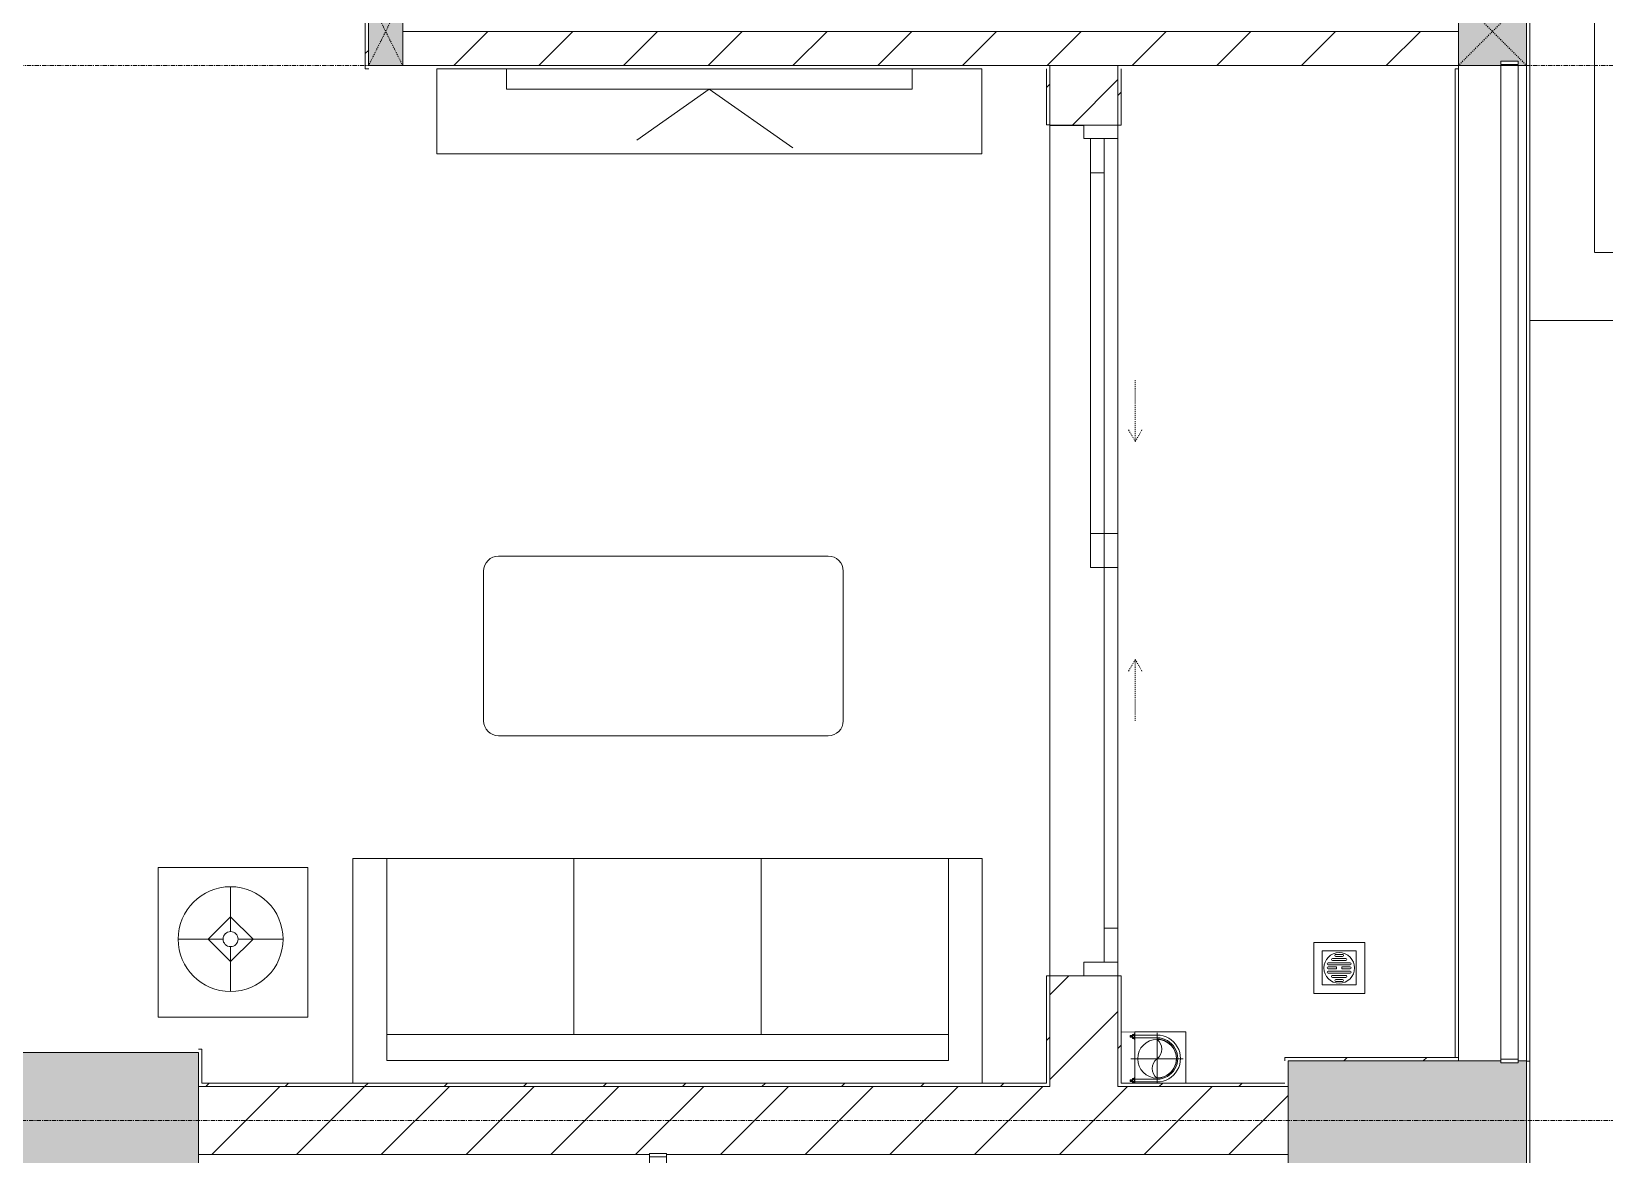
# Model space of a CAD drawing. Header units: millimetres. Extents: x 5356 to 209803, y -16346 to 109894.
# Drawn here: x 122863 to 127482, y 45237 to 48537 of the extents above; entities that cross this region are included whole.
import ezdxf

# ---------------------------------------------------------------- set-up
doc = ezdxf.new("R2010")
doc.units = ezdxf.units.MM
for name, pattern in [('Dash', [6, 3, -3]), ('Grid Line', [22.225, 12.7, -3.175, 3.175, -3.175]), ('IMPORT-CENTER _3_', [10.16, 6.35, -1.27, 1.27, -1.27]), ('IMPORT-NCV_MAT BANG DAM SAN TANG 1$0$BEAM HIDEN_DBIM', [1.5875, 1.058333, -0.529167])]:
    doc.linetypes.add(name, pattern=pattern)
for name, color, linetype, lineweight in [('0-1', 7, 'Continuous', 5), ('A-DOOR', 31, 'Continuous', 9), ('A-DOOR-FRAM', 31, 'Continuous', 9), ('A-DOOR-HDLN', 31, 'Dash', 9), ('A-FLOR-1', 9, 'Continuous', 9), ('A-FLOR-HRAL', 11, 'Continuous', 9), ('A-FLOR-HRAL-1', 9, 'Continuous', 9), ('A-WALL', 113, 'Continuous', 9), ('A-WALL-1', 253, 'Continuous', 18), ('A-WALL-3', 113, 'Continuous', 18), ('A-WALL-PATT-1', 10, 'Continuous', 9), ('A-WALL-PATT-2', 9, 'Continuous', 9), ('A-WALL-PATT-3', 111, 'Continuous', 9), ('G-IMPT', 8, 'Continuous', 9), ('G-IMPT-2', 8, 'IMPORT-CENTER _3_', 9), ('G-IMPT-3', 8, 'IMPORT-NCV_MAT BANG DAM SAN TANG 1$0$BEAM HIDEN_DBIM', 9), ('I-FURN', 30, 'Continuous', 9), ('I-FURN-1', 9, 'Continuous', 9), ('I-WALL-1', 253, 'Continuous', 18), ('I-WALL-2', 9, 'Continuous', 9), ('M-EQPM', 50, 'Continuous', 9), ('S-COLS-1', 254, 'Continuous', 5), ('S-COLS-2', 253, 'Continuous', 18), ('S-COLS-3', 9, 'Continuous', 9), ('S-COLS-4', 52, 'Continuous', 18), ('S-COLS-5', 52, 'Dash', 9), ('S-COLS-HDLN', 52, 'Dash', 9), ('S-COLS-HDLN-1', 9, 'Dash', 9), ('S-GRID-1', 1, 'Grid Line', 9)]:
    doc.layers.add(name, color=color, linetype=linetype, lineweight=lineweight)
pattern_1 = [(45, (0, 0), (-124.4508, 124.4508), [])]
pattern_2 = [(45, (0, 0), (-116.67262, 116.67262), [])]

# ---------------------------------------------------------------- blocks, each defined once
blk = doc.blocks.new('M_Concrete-Rectangular-Column2 - 400x1300-812637-TKCS_MB ĐỊNH VỊ MỐC TỌA ĐỘ CÔNG TRÌNH')
at = {"layer": 'S-COLS-3'}
blk.add_hatch(color=256, dxfattribs=at).paths.add_polyline_path([(-650, 200), (-650, -200), (650, -200), (650, 200), (164.4, 200)])
at = {"layer": 'S-COLS-2'}
for p, q in [((-650, 200), (650, 200)), ((-650, -200), (-650, 200)), ((650, 200), (650, -200)), ((650, -200), (-650, -200))]:
    blk.add_line(p, q, dxfattribs=at)
blk = doc.blocks.new('NCV_TKTC_KET CAU_rvt-1-TKCS_MB ĐỊNH VỊ MỐC TỌA ĐỘ CÔNG TRÌNH')
at = {"layer": 'S-COLS-1'}
blk.add_hatch(color=256, dxfattribs=at).paths.add_polyline_path([(127227.6, 45161.9), (127252.6, 45161.9), (127252.6, 45511.9), (127227.6, 45511.9), (127227.6, 45506.9), (127177.6, 45506.9), (127177.6, 45511.9), (126552.6, 45511.9), (126552.6, 45161.9), (127177.6, 45161.9)])
at = {"layer": 'S-COLS-2'}
for p, q in [((127177.6, 45511.9), (126552.6, 45511.9)), ((126552.6, 45511.9), (126552.6, 45161.9)), ((127252.6, 45511.9), (127227.6, 45511.9)), ((127252.6, 45161.9), (127252.6, 45511.9))]:
    blk.add_line(p, q, dxfattribs=at)
at = {"layer": 'S-COLS-3'}
blk.add_blockref('M_Concrete-Rectangular-Column2 - 400x1300-812637-TKCS_MB ĐỊNH VỊ MỐC TỌA ĐỘ CÔNG TRÌNH', (122702.6, 45336.9), dxfattribs=at)
blk = doc.blocks.new('G1_SOF - BO TRU - 100x200-V64-TKCS_MB ĐỊNH VỊ MỐC TỌA ĐỘ CÔNG TRÌNH')
at = {"layer": 'S-COLS-3'}
blk.add_hatch(color=256, dxfattribs=at).paths.add_polyline_path([(-50, -100), (50, -100), (50, 100), (-50, 100)])
at = {"layer": 'S-COLS-2'}
for p, q in [((-50, 100), (50, 100)), ((-50, -100), (-50, 100)), ((50, 100), (50, -100)), ((50, -100), (-50, -100))]:
    blk.add_line(p, q, dxfattribs=at)
at = {"layer": 'S-COLS-HDLN-1'}
for p, q in [((50, -100), (-50, 100)), ((-50, -100), (50, 100))]:
    blk.add_line(p, q, dxfattribs=at)
blk = doc.blocks.new('LOBBY_SOFA_1 - LOBBY_SOFA_1-851489-TKCS_MB ĐỊNH VỊ MỐC TỌA ĐỘ CÔNG TRÌNH')
at = {"layer": 'I-FURN'}
for p, q in [((-2128.3, 1548.5), (-1160.3, 1548.5)), ((-2172.3, 1064.5), (-2172.3, 1504.5)), ((-1116.3, 1504.5), (-1116.3, 1064.5)), ((-1160.3, 1020.5), (-2128.3, 1020.5)), ((-2556, 660), (-708, 660)), ((-2556, 0), (-2556, 660)), ((-2457, 66), (-2457, 660)), ((-1907, 143), (-1907, 660)), ((-1357, 143), (-1357, 660)), ((-807, 660), (-807, 66)), ((-708, 660), (-708, 0)), ((-2688.2, 633.5), (-3128.2, 633.5)), ((-3128.2, 633.5), (-3128.2, 193.5)), ((-2688.2, 193.5), (-2688.2, 633.5)), ((-2915.4, 445), (-2915.4, 577)), ((-2981.4, 423), (-2915.4, 489)), ((-2915.4, 489), (-2849.4, 423)), ((-2937.4, 423), (-3069.4, 423)), ((-2915.4, 357), (-2981.4, 423)), ((-2849.4, 423), (-2915.4, 357)), ((-2893.4, 423), (-2761.4, 423)), ((-2915.4, 269), (-2915.4, 401)), ((-3128.2, 193.5), (-2688.2, 193.5)), ((-807, 143), (-2457, 143)), ((-807, 66), (-2457, 66))]:
    blk.add_line(p, q, dxfattribs=at)
for radius in [154, 22]:
    blk.add_circle((-2915.4, 423), radius, dxfattribs=at)
for centre, start, end in [((-2128.3, 1504.5), 90, 180), ((-1160.3, 1504.5), 0, 90), ((-2128.3, 1064.5), 180, 270), ((-1160.3, 1064.5), 270, 0)]:
    blk.add_arc(centre, 44, start, end, dxfattribs=at)
at = {"layer": 'I-FURN-1'}
for p, q in [((-2128.3, 1548.5), (-1160.3, 1548.5)), ((-2172.3, 1064.5), (-2172.3, 1504.5)), ((-1116.3, 1504.5), (-1116.3, 1064.5)), ((-1160.3, 1020.5), (-2128.3, 1020.5)), ((-2556, 660), (-708, 660)), ((-2556, 0), (-2556, 660)), ((-708, 660), (-708, 0)), ((-3128.2, 633.5), (-2688.2, 633.5)), ((-3128.2, 193.5), (-3128.2, 633.5)), ((-2688.2, 633.5), (-2688.2, 193.5)), ((-2688.2, 193.5), (-3128.2, 193.5))]:
    blk.add_line(p, q, dxfattribs=at)
for centre, start, end in [((-2128.3, 1504.5), 90, 180), ((-1160.3, 1504.5), 0, 90), ((-2128.3, 1064.5), 180, 270), ((-1160.3, 1064.5), 270, 0)]:
    blk.add_arc(centre, 44, start, end, dxfattribs=at)
blk = doc.blocks.new('RES_BAN AN - RES_BAN AN-V99-TKCS_MB ĐỊNH VỊ MỐC TỌA ĐỘ CÔNG TRÌNH')
at = {"layer": 'I-FURN-1'}
for p, q in [((0, 250), (1600, 250)), ((0, 0), (0, 250)), ((1600, 250), (1600, 0)), ((1600, 0), (0, 0))]:
    blk.add_line(p, q, dxfattribs=at)
blk = doc.blocks.new('KE TIVI-2 - KE TIVI-2-V100-TKCS_MB ĐỊNH VỊ MỐC TỌA ĐỘ CÔNG TRÌNH')
at = {"layer": 'I-FURN-1'}
for p, q in [((0, 60), (-245.7, 232.1)), ((213, 209.1), (0, 60)), ((-595.6, 60), (595.6, 60)), ((-595.6, 0), (-595.6, 60)), ((595.6, 60), (595.6, 0)), ((595.6, 0), (-595.6, 0))]:
    blk.add_line(p, q, dxfattribs=at)
blk = doc.blocks.new('Railing - 50 x 10mm-457210-TKCS_MB ĐỊNH VỊ MỐC TỌA ĐỘ CÔNG TRÌNH')
at = {"layer": 'A-FLOR-HRAL-1'}
for p, q in [((25, 5), (-25, 5)), ((-25, 5), (-25, -5)), ((25, -5), (25, 5)), ((-25, -5), (25, -5))]:
    blk.add_line(p, q, dxfattribs=at)
blk = doc.blocks.new('Railing - Railing-852084-TKCS_MB ĐỊNH VỊ MỐC TỌA ĐỘ CÔNG TRÌNH')
at = {"layer": 'A-FLOR-HRAL-1'}
for p, q in [((101769.1, 35969.6), (101769.1, 34280.8)), ((101819.1, 34280.8), (101819.1, 35969.6))]:
    blk.add_line(p, q, dxfattribs=at)
at = {"extrusion": (0, 0, -1), "zscale": -1}
for p in [(-101794.1, 35974.6), (-101794.1, 34275.8)]:
    blk.add_blockref('Railing - 50 x 10mm-457210-TKCS_MB ĐỊNH VỊ MỐC TỌA ĐỘ CÔNG TRÌNH', p, dxfattribs=at)
blk = doc.blocks.new('NCV_TKTC_TANG 1_rvt-1-TKCS_MB ĐỊNH VỊ MỐC TỌA ĐỘ CÔNG TRÌNH')
at = {"layer": 'A-WALL-PATT-1'}
h = blk.add_hatch(dxfattribs=at)
h.set_pattern_fill('FP_2', color=256, style=0, pattern_type=2)
h.set_pattern_definition(pattern_1)
h.paths.add_polyline_path([(123952.6, 48436.9), (127052.6, 48436.9), (127052.6, 48536.9), (123952.6, 48536.9)])
at = {"layer": 'A-WALL-PATT-2'}
h = blk.add_hatch(dxfattribs=at)
h.set_pattern_fill('FP_3', color=256, style=0, pattern_type=2)
h.set_pattern_definition(pattern_2)
h.paths.add_polyline_path([(123852.9, 48426.9), (123852.6, 48637.3), (123842.9, 48636.9), (123842.9, 48426.9), (123852.6, 48426.9)])
h.paths.add_polyline_path([(123842.9, 49537.3), (123852.6, 49537.3), (123852.6, 51636.9), (123842.9, 51636.9), (123842.9, 50719.4)])
h = blk.add_hatch(dxfattribs=at)
h.set_pattern_fill('FP_3', color=256, style=0, pattern_type=2)
h.set_pattern_definition(pattern_2)
h.paths.add_polyline_path([(125842.6, 45446.9), (125852.6, 45446.9), (125852.6, 45762.4), (125842.6, 45762.4)])
h.paths.add_polyline_path([(125852.6, 48262.4), (125852.6, 48426.9), (125842.6, 48426.9), (125842.6, 48262.4)])
h = blk.add_hatch(dxfattribs=at)
h.set_pattern_fill('FP_3', color=256, style=0, pattern_type=2)
h.set_pattern_definition(pattern_2)
h.paths.add_polyline_path([(126062.6, 45436.9), (126062.6, 45761.9), (126052.6, 45761.9), (126052.6, 45436.9)])
h.paths.add_polyline_path([(126062.6, 48261.9), (126062.6, 48426.9), (126052.6, 48426.9), (126052.6, 48261.9)])
h = blk.add_hatch(dxfattribs=at)
h.set_pattern_fill('FP_3', color=256, style=0, pattern_type=2)
h.set_pattern_definition(pattern_2)
h.paths.add_polyline_path([(126552.6, 45511.9), (127052.6, 45511.9), (127052.6, 45521.9), (126542.6, 45521.9), (126542.6, 45511.9)])
h = blk.add_hatch(dxfattribs=at)
h.set_pattern_fill('FP_3', color=256, style=0, pattern_type=2)
h.set_pattern_definition(pattern_2)
h.paths.add_polyline_path([(123352.6, 45436.9), (125852.6, 45436.9), (125852.6, 45446.9), (123352.6, 45446.9)])
h = blk.add_hatch(dxfattribs=at)
h.set_pattern_fill('FP_3', color=256, style=0, pattern_type=2)
h.set_pattern_definition(pattern_2)
h.paths.add_polyline_path([(126552.6, 45436.9), (126552.6, 45446.9), (126062.6, 45446.9), (126062.6, 45436.9), (126399.8, 45436.9)])
at = {"layer": 'A-FLOR-1'}
for p, q in [((125852.6, 45762.4), (125852.6, 48261.9)), ((125952.6, 48260.3), (125852.6, 48260.3)), ((125852.6, 48260.3), (125852.6, 45762.4)), ((126052.6, 47061.9), (126052.6, 48221.9))]:
    blk.add_line(p, q, dxfattribs=at)
at = {"layer": 'A-WALL-1'}
for p, q in [((127052.6, 48536.9), (123952.6, 48536.9)), ((127052.6, 48436.9), (127052.6, 48536.9)), ((123952.6, 48436.9), (127052.6, 48436.9))]:
    blk.add_line(p, q, dxfattribs=at)
at = {"layer": 'I-WALL-1'}
for p, q in [((123842.9, 48637.3), (123842.9, 48426.9)), ((123842.9, 48426.9), (123852.9, 48426.9)), ((125842.6, 48426.9), (125842.6, 48262.4)), ((125852.6, 48262.4), (125852.6, 48426.9)), ((126052.6, 48426.9), (126052.6, 48261.9)), ((126062.6, 48261.9), (126062.6, 48426.9)), ((125842.6, 48262.4), (125852.6, 48262.4)), ((126052.6, 48261.9), (126062.6, 48261.9)), ((125842.6, 45762.4), (125842.6, 45446.9)), ((125852.6, 45762.4), (125842.6, 45762.4)), ((125852.6, 45446.9), (125852.6, 45762.4)), ((126052.6, 45761.9), (126052.6, 45436.9)), ((126062.6, 45761.9), (126052.6, 45761.9)), ((126062.6, 45446.9), (126062.6, 45761.9)), ((123362.6, 45546.9), (123352.6, 45546.9)), ((123362.6, 45446.9), (123362.6, 45546.9)), ((127052.6, 45521.9), (126542.6, 45521.9)), ((126542.6, 45521.9), (126542.6, 45511.9)), ((126552.6, 45511.9), (127052.6, 45511.9)), ((127052.6, 45511.9), (127052.6, 45521.9)), ((123352.6, 45436.9), (125852.6, 45436.9)), ((125842.6, 45446.9), (123362.6, 45446.9)), ((125852.6, 45436.9), (125852.6, 45446.9)), ((126052.6, 45436.9), (126062.6, 45436.9)), ((126542.6, 45446.9), (126062.6, 45446.9)), ((126062.6, 45436.9), (126552.6, 45436.9)), ((126552.6, 45436.9), (126552.6, 45446.9))]:
    blk.add_line(p, q, dxfattribs=at)
at = {"layer": 'I-WALL-2'}
for p in [(127042.6, 45521.9), (127052.6, 48426.9)]:
    blk.add_line(p, (127042.6, 48426.9), dxfattribs=at)
at = {"layer": 'A-FLOR-HRAL-1'}
blk.add_blockref('Railing - Railing-852084-TKCS_MB ĐỊNH VỊ MỐC TỌA ĐỘ CÔNG TRÌNH', (22908.5, 9260.7), dxfattribs=at)
at = {"layer": 'I-FURN-1', "rotation": 180}
for name, p in [('RES_BAN AN - RES_BAN AN-V99-TKCS_MB ĐỊNH VỊ MỐC TỌA ĐỘ CÔNG TRÌNH', (125652.9, 48426.9)), ('KE TIVI-2 - KE TIVI-2-V100-TKCS_MB ĐỊNH VỊ MỐC TỌA ĐỘ CÔNG TRÌNH', (124852.9, 48426.9))]:
    blk.add_blockref(name, p, dxfattribs=at)
at = {"layer": 'I-FURN-1'}
blk.add_blockref('LOBBY_SOFA_1 - LOBBY_SOFA_1-851489-TKCS_MB ĐỊNH VỊ MỐC TỌA ĐỘ CÔNG TRÌNH', (126362.6, 45446.9), dxfattribs=at)
at = {"layer": 'S-COLS-3', "rotation": 180}
blk.add_blockref('G1_SOF - BO TRU - 100x200-V64-TKCS_MB ĐỊNH VỊ MỐC TỌA ĐỘ CÔNG TRÌNH', (123902.6, 48536.9), dxfattribs=at)
blk = doc.blocks.new('TKTC_XREF_251221_MB TANG 1 - TKTC_XREF_260130_MB TANG 1_dwg_THU NUOC - THU NUOC-444531-TKCS_MB TẦNG 1-4202124-TKCS_MB ĐỊNH VỊ MỐC TỌA ĐỘ CÔNG TRÌNH')
at = {"layer": 'M-EQPM'}
for p, q in [((-23.3, 10.8), (40.9, 10.8)), ((40.9, 4.8), (-23.3, 4.8)), ((-11, 23.3), (28.5, 23.3)), ((28.5, 17.3), (-11, 17.3)), ((-1.1, 35.6), (18.5, 35.6)), ((18.5, 29.6), (-1.1, 29.6)), ((-23.3, -13.6), (40.9, -13.6)), ((40.9, -19.6), (-23.3, -19.6)), ((-11, -26.1), (28.5, -26.1)), ((28.5, -32.1), (-11, -32.1)), ((-1.1, -38.5), (18.5, -38.5)), ((18.5, -44.5), (-1.1, -44.5))]:
    blk.add_line(p, q, dxfattribs=at)
at = {"layer": 'M-EQPM', "flags": 128}
for points in [[(83.7, -79.4), (83.7, 70.6), (-66.3, 70.6), (-66.3, -79.4)], [(58.7, -54.4), (58.7, 45.6), (-41.3, 45.6), (-41.3, -54.4)]]:
    blk.add_lwpolyline(points, close=True, dxfattribs=at)
for points in [[(-23.3, -1.2), (0.7, -1.2), (0.7, -7.2), (-23.3, -7.2)], [(40.9, -7.2), (16.7, -7.2), (16.7, -1.2), (40.9, -1.2)]]:
    blk.add_lwpolyline(points, dxfattribs=at)
at = {"layer": 'M-EQPM'}
for centre, radius, start, end in [((8.7, -4.4), 45, 360, 180), ((8.7, -4.4), 45, 360, 180), ((-23.3, 7.8), 3, 90, 270), ((-11, 20.3), 3, 90, 270), ((-1.1, 32.6), 3, 90, 270), ((18.5, 32.6), 3, 270, 90), ((28.5, 20.3), 3, 270, 90), ((40.9, 7.8), 3, 270, 90), ((8.7, -4.4), 45, 180, 360), ((8.7, -4.4), 45, 180, 360), ((-23.3, -4.2), 3, 90, 270), ((-23.3, -16.6), 3, 90, 270), ((-11, -29.1), 3, 90, 270), ((-1.1, -41.5), 3, 90, 270), ((18.5, -41.5), 3, 270, 90), ((28.5, -29.1), 3, 270, 90), ((40.9, -4.2), 3, 270, 90), ((40.9, -16.6), 3, 270, 90)]:
    blk.add_arc(centre, radius, start, end, dxfattribs=at)
blk = doc.blocks.new('TKTC_XREF_251221_MB TANG 1 - TKTC_XREF_260130_MB TANG 1_dwg_CUM U_DN100-V226-TKCS_MB ĐỊNH VỊ MỐC TỌA ĐỘ CÔNG TRÌNH')
at = {"layer": 'G-IMPT'}
blk.add_hatch(color=256, dxfattribs=at).paths.add_polyline_path([(0, 61), (15.8, 58.9), (30.5, 52.8), (43.1, 43.1), (52.8, 30.5), (58.9, 15.8), (61, 0), (58.9, -15.8), (52.8, -30.5), (43.1, -43.1), (30.5, -52.8), (15.8, -58.9), (0, -61), (0, -57), (14.8, -55.1), (28.5, -49.4), (40.3, -40.3), (49.4, -28.5), (55.1, -14.8), (57, 0), (55.1, 14.8), (49.4, 28.5), (40.3, 40.3), (28.5, 49.4), (14.8, 55.1), (0, 57)])
for p, q in [((-79.1, 66.6), (-79.1, 63.4)), ((-76.6, 66.6), (-76.6, 63.4)), ((-74.6, 66.6), (-74.6, 63.4)), ((-72.7, 69.3), (-72.7, 60.7)), ((-66.9, 67.9), (-71.7, 67.9)), ((-66.9, 62.1), (-71.7, 62.1)), ((-66.9, 70.8), (-66.9, 72.7)), ((-65, 69), (0, 69)), ((-79.1, -63.4), (-79.1, -66.6)), ((-76.6, -63.4), (-76.6, -66.6)), ((-74.6, -63.4), (-74.6, -66.6)), ((-72.7, -60.7), (-72.7, -69.3)), ((-66.9, -62.1), (-71.7, -62.1)), ((-66.9, -67.9), (-71.7, -67.9)), ((-65, -69), (0, -69))]:
    blk.add_line(p, q, dxfattribs=at)
at = {"layer": 'G-IMPT', "flags": 128}
for points in [[(-72.7, 67.6), (-78.1, 67.6), (-78.1, 62.4), (-72.7, 62.4)], [(-71.7, 59.2), (-66.9, 59.2), (-66.9, 70.8), (-71.7, 70.8)], [(-65, 72.5), (-65, 57.3), (-66.9, 57.3), (-66.9, 59.2)], [(-65, 61), (0, 61), (0, 57)], [(-72.7, -62.4), (-78.1, -62.4), (-78.1, -67.6), (-72.7, -67.6)], [(-71.7, -70.8), (-66.9, -70.8), (-66.9, -59.2), (-71.7, -59.2)], [(-66.9, -59.2), (-66.9, -57.3), (-65, -57.3), (-65, -72.7), (-66.9, -72.7), (-66.9, -70.8)], [(-65, -61), (0, -61), (0, -57)]]:
    blk.add_lwpolyline(points, dxfattribs=at)
at = {"layer": 'G-IMPT'}
for centre, radius, start, end in [((-78.1, 66.6), 0.96, 90, 180), ((-78.1, 63.4), 0.96, 180, 270), ((-71.1, 69.3), 1.56, 112.6199, 247.3801), ((-67.9, 65), 4.8, 143.1301, 216.8699), ((-71.1, 60.7), 1.56, 112.6199, 247.3801), ((0, 0), 69, 270, 90), ((0, 0), 61, 270, 90), ((0, 0), 57, 270, 90), ((-78.1, -63.4), 0.96, 90, 180), ((-78.1, -66.6), 0.96, 180, 270), ((-71.1, -60.7), 1.56, 112.6199, 247.3801), ((-67.9, -65), 4.8, 143.1301, 216.8699), ((-71.1, -69.3), 1.56, 112.6199, 247.3801)]:
    blk.add_arc(centre, radius, start, end, dxfattribs=at)
blk = doc.blocks.new('TKTC_XREF_251221_MB TANG 1 - TKTC_XREF_260130_MB TANG 1_dwg_$cc-V227-TKCS_MB ĐỊNH VỊ MỐC TỌA ĐỘ CÔNG TRÌNH')
at = {"layer": 'G-IMPT'}
blk.add_circle((0, 0), 0.5, dxfattribs=at)
for centre, radius, start, end in [((0, 0), 0.5, 90, 270), ((0.188, 0.25), 0.313, 126.8699, 233.1301), ((-0.188, -0.25), 0.313, 306.8699, 53.1301)]:
    blk.add_arc(centre, radius, start, end, dxfattribs=at)
at = {"layer": 'G-IMPT-2'}
for p, q in [((0, -0.628), (0, 0.673)), ((-0.673, 0), (0.673, 0))]:
    blk.add_line(p, q, dxfattribs=at)
blk = doc.blocks.new('TKTC_XREF_251221_MB TANG 1 - TKTC_XREF_260130_MB TANG 1_dwg-4202109-TKCS_MB ĐỊNH VỊ MỐC TỌA ĐỘ CÔNG TRÌNH')
at = {"layer": 'G-IMPT', "flags": 128}
for points in [[(-77089.1, -355749.4), (-77049.2, -355749.7), (-77049.2, -355899.7)], [(-76899.4, -355899.7), (-76899.4, -355749.5), (-77049.1, -355749.5), (-77049.1, -355899.7)]]:
    blk.add_lwpolyline(points, dxfattribs=at)
at = {"extrusion": (0, 0, -1), "zscale": -1}
blk.add_blockref('TKTC_XREF_251221_MB TANG 1 - TKTC_XREF_260130_MB TANG 1_dwg_THU NUOC - THU NUOC-444531-TKCS_MB TẦNG 1-4202124-TKCS_MB ĐỊNH VỊ MỐC TỌA ĐỘ CÔNG TRÌNH', (76440.4, -355557), dxfattribs=at)
at = {"extrusion": (0, 0, -1)}
for name, p, xscale, yscale, zscale, rotation in [('TKTC_XREF_251221_MB TANG 1 - TKTC_XREF_260130_MB TANG 1_dwg_CUM U_DN100-V226-TKCS_MB ĐỊNH VỊ MỐC TỌA ĐỘ CÔNG TRÌNH', (76984.1, -355827.4), 0.9975000000000006, 0.9975000000000006, -0.9975000000000006, 180.000991338195), ('TKTC_XREF_251221_MB TANG 1 - TKTC_XREF_260130_MB TANG 1_dwg_$cc-V227-TKCS_MB ĐỊNH VỊ MỐC TỌA ĐỘ CÔNG TRÌNH', (76984.1, -355828.3), 113.7150000000073, 113.7150000000073, -113.7150000000073, 359.9990086636432)]:
    blk.add_blockref(name, p, dxfattribs=dict(at, xscale=xscale, yscale=yscale, zscale=zscale, rotation=rotation))
blk = doc.blocks.new('TKTC_XREF_251221_MB TANG 1 - TKTC_XREF_251221_MB TANG 1-2038492-TKCS_MB ĐỊNH VỊ MỐC TỌA ĐỘ CÔNG TRÌNH')
blk.add_blockref('TKTC_XREF_251221_MB TANG 1 - TKTC_XREF_260130_MB TANG 1_dwg-4202109-TKCS_MB ĐỊNH VỊ MỐC TỌA ĐỘ CÔNG TRÌNH', (169499.1, 384109.7))
blk = doc.blocks.new('TKCS_NAP THAM BE TU HOAI 1_260107 - TKCS_XREF_251221_NAP THAM BE TU HOAI 1_dwg-V348-TKCS_MB ĐỊNH VỊ MỐC TỌA ĐỘ CÔNG TRÌNH')
at = {"layer": 'G-IMPT'}
for p, q in [((-169657.4, 148869.5), (-170240.8, 148286.2)), ((-170240.8, 148869.5), (-169657.4, 148286.2)), ((-171257.4, 147069.6), (-171840.7, 146486.3)), ((-171840.7, 147069.6), (-171257.4, 146486.3)), ((-169657.4, 147068), (-170240.7, 146484.6)), ((-170240.7, 147068), (-169657.4, 146484.6)), ((-171257.4, 145669.6), (-171840.7, 145086.3)), ((-171840.7, 145669.6), (-171257.4, 145086.3))]:
    blk.add_line(p, q, dxfattribs=at)
at = {"layer": 'G-IMPT', "flags": 128}
for points in [[(-169649.1, 148277.8), (-170249.1, 148277.8), (-170249.1, 148877.8), (-169649.1, 148877.8)], [(-169699.1, 148327.8), (-170199.1, 148327.8), (-170199.1, 148827.8), (-169699.1, 148827.8)], [(-171249, 146477.9), (-171849, 146477.9), (-171849, 147077.9), (-171249, 147077.9)], [(-169649, 146476.3), (-170249, 146476.3), (-170249, 147076.3), (-169649, 147076.3)], [(-171299, 146527.9), (-171799, 146527.9), (-171799, 147027.9), (-171299, 147027.9)], [(-169699, 146526.3), (-170199, 146526.3), (-170199, 147026.3), (-169699, 147026.3)], [(-171249, 145077.9), (-171849, 145077.9), (-171849, 145677.9), (-171249, 145677.9)], [(-171299, 145127.9), (-171799, 145127.9), (-171799, 145627.9), (-171299, 145627.9)]]:
    blk.add_lwpolyline(points, close=True, dxfattribs=at)
at = {"layer": 'G-IMPT-3'}
for p, q in [((-173699, 147227.9), (-169699, 147227.9)), ((-173699, 147027.9), (-169699, 147027.9)), ((-171299, 147027.9), (-171299, 144427.9)), ((-171099, 147027.9), (-171099, 144427.9)), ((-173699, 145827.9), (-171299, 145827.9)), ((-173699, 145627.9), (-171299, 145627.9)), ((-173899, 144227.9), (-169509, 144227.9))]:
    blk.add_line(p, q, dxfattribs=at)
at = {"layer": 'G-IMPT-3', "flags": 128}
blk.add_lwpolyline([(-169499, 148277.5), (-169499, 149027.9), (-173899, 149027.9), (-173899, 144227.9)], dxfattribs=at)
blk.add_lwpolyline([(-173699, 144427.9), (-169699, 144427.9), (-169699, 148827.9), (-173699, 148827.9)], close=True, dxfattribs=at)
blk = doc.blocks.new('TKCS_NAP THAM BE TU HOAI 1_260107 - NẮP THĂM BỂ XLNT-2658699-TKCS_MB ĐỊNH VỊ MỐC TỌA ĐỘ CÔNG TRÌNH')
at = {"extrusion": (0, 0, -1), "zscale": -1, "rotation": 180}
blk.add_blockref('TKCS_NAP THAM BE TU HOAI 1_260107 - TKCS_XREF_251221_NAP THAM BE TU HOAI 1_dwg-V348-TKCS_MB ĐỊNH VỊ MỐC TỌA ĐỘ CÔNG TRÌNH', (-173899, 144227.9), dxfattribs=at)
blk = doc.blocks.new('G1_SOF - BO TRU - 200x200-3051103-TKCS_MB ĐỊNH VỊ MỐC TỌA ĐỘ CÔNG TRÌNH')
at = {"layer": 'S-COLS-HDLN'}
for p, q in [((-100, -100), (100, 100)), ((100, -100), (-100, 100))]:
    blk.add_line(p, q, dxfattribs=at)
blk = doc.blocks.new('Railing - 50 x 10mm-1251311-TKCS_MB ĐỊNH VỊ MỐC TỌA ĐỘ CÔNG TRÌNH')
at = {"layer": 'A-FLOR-HRAL'}
for p, q in [((25, 5), (-25, 5)), ((-25, 5), (-25, -5)), ((25, -5), (25, 5)), ((-25, -5), (25, -5))]:
    blk.add_line(p, q, dxfattribs=at)
blk = doc.blocks.new('Railing - Railing-3224954-TKCS_MB ĐỊNH VỊ MỐC TỌA ĐỘ CÔNG TRÌNH')
at = {"layer": 'A-FLOR-HRAL'}
for p, q in [((127177.6, 48436.9), (127177.6, 45516.9)), ((127227.6, 45516.9), (127227.6, 48436.9))]:
    blk.add_line(p, q, dxfattribs=at)
at = {"extrusion": (0, 0, -1), "zscale": -1}
for p in [(-127202.6, 48444.5), (-127202.6, 45511.9)]:
    blk.add_blockref('Railing - 50 x 10mm-1251311-TKCS_MB ĐỊNH VỊ MỐC TỌA ĐỘ CÔNG TRÌNH', p, dxfattribs=at)
blk = doc.blocks.new('DEG_02-DEG_03 - DEG_02-2500x2400mm-CỬA ĐI 02 CÁNH TRƯỢT-841416-TKCS_MB ĐỊNH VỊ MỐC TỌA ĐỘ CÔNG TRÌNH')
at = {"layer": 'A-DOOR'}
for p, q in [((-50, -60), (-50, -20)), ((-50, -20), (50, -20)), ((50, -20), (50, -60)), ((1110, -20), (50, -20)), ((1110, -60), (1110, -20)), ((1110, -20), (1210, -20)), ((1210, -20), (1210, -60)), ((-1210, -100), (-1210, -60)), ((-1210, -60), (-1110, -60)), ((-1110, -60), (-1110, -100)), ((-50, -60), (-1110, -60)), ((50, -60), (-50, -60)), ((-50, -100), (-50, -60)), ((-50, -60), (50, -60)), ((50, -60), (1110, -60)), ((50, -60), (50, -100)), ((1210, -60), (1110, -60)), ((-1110, -100), (-1210, -100)), ((-1110, -100), (-50, -100)), ((50, -100), (-50, -100))]:
    blk.add_line(p, q, dxfattribs=at)
at = {"layer": 'A-DOOR-FRAM'}
for p, q in [((-1250, 0), (-1210, 0)), ((-1250, -100), (-1250, 0)), ((-1210, 0), (-1210, -100)), ((1210, -100), (1210, 0)), ((1210, 0), (1250, 0)), ((1250, 0), (1250, -100)), ((-1210, -100), (-1250, -100)), ((1250, -100), (1210, -100))]:
    blk.add_line(p, q, dxfattribs=at)
at = {"layer": 'A-DOOR-HDLN'}
for p, q in [((-320.4, -151.1), (-355, -131.1)), ((320.4, -151.1), (355, -131.1)), ((-500.4, -151.1), (-320.4, -151.1)), ((-320.4, -151.1), (-355, -171.1)), ((320.4, -151.1), (355, -171.1)), ((500.4, -151.1), (320.4, -151.1))]:
    blk.add_line(p, q, dxfattribs=at)

msp = doc.modelspace()

# ---------------------------------------------------------------- hatches: boundary and pattern name
at = {"layer": 'A-WALL-PATT-3'}
h = msp.add_hatch(dxfattribs=at)
h.set_pattern_fill('FP_1', color=256, style=0, pattern_type=2)
h.set_pattern_definition(pattern_1)
h.paths.add_polyline_path([(125852.6, 45436.9), (126052.6, 45436.9), (126052.6, 45761.9), (125852.6, 45761.9), (125852.6, 45721.9)])
h.paths.add_polyline_path([(125952.6, 48261.9), (126052.6, 48261.9), (126052.6, 48436.9), (125852.6, 48436.9), (125852.6, 48261.9)])
h = msp.add_hatch(dxfattribs=at)
h.set_pattern_fill('FP_1', color=256, style=0, pattern_type=2)
h.set_pattern_definition(pattern_1)
h.paths.add_polyline_path([(125189.3, 45236.9), (126552.6, 45236.9), (126552.6, 45436.9), (123352.6, 45436.9), (123352.6, 45236.9), (124677.6, 45236.9), (124677.6, 45240.3), (124727.6, 45240.3), (124727.6, 45236.9)])
at = {"layer": 'S-COLS-1'}
h = msp.add_hatch(color=256, dxfattribs=at)
h.paths.add_polyline_path([(127227.6, 48436.9), (127252.6, 48436.9), (127252.6, 48636.9), (127052.6, 48636.9), (127052.6, 48436.9), (127177.6, 48436.9)])
h.paths.add_polyline_path([(127227.6, 48439.5), (127177.6, 48439.5), (127177.6, 48449.5), (127227.6, 48449.5)])

# ---------------------------------------------------------------- linework, layer by layer
at = {"layer": 'A-WALL'}
for p, q in [((127052.6, 45521.9), (127052.6, 48436.9)), ((127252.6, 45511.9), (127252.6, 48436.9)), ((127262.6, 48436.9), (127262.6, 45511.5)), ((125852.6, 45762.4), (125852.6, 48261.9)), ((126052.6, 48221.9), (126052.6, 47061.9))]:
    msp.add_line(p, q, dxfattribs=at)
at = {"layer": 'A-WALL-3'}
for p, q in [((127252.6, 48636.9), (127252.6, 48436.9)), ((127262.6, 48436.9), (127262.6, 48636.9)), ((126052.6, 48436.9), (125852.6, 48436.9)), ((125852.6, 48436.9), (125852.6, 48261.9)), ((126052.6, 48261.9), (126052.6, 48436.9)), ((127252.6, 48436.9), (127262.6, 48436.9)), ((125852.6, 48261.9), (125952.6, 48261.9)), ((125952.6, 45761.9), (125852.6, 45761.9)), ((125852.6, 45761.9), (125852.6, 45436.9)), ((126052.6, 45436.9), (126052.6, 45761.9)), ((127262.6, 45511.5), (127252.6, 45511.5)), ((127252.6, 45511.5), (127252.6, 45161.9)), ((127262.6, 45161.9), (127262.6, 45511.5)), ((125852.6, 45436.9), (123352.6, 45436.9)), ((123352.6, 45436.9), (123352.6, 45236.9)), ((126552.6, 45436.9), (126052.6, 45436.9)), ((126552.6, 45236.9), (126552.6, 45436.9)), ((123352.6, 45236.9), (124677.6, 45236.9)), ((124727.6, 45236.9), (126552.6, 45236.9))]:
    msp.add_line(p, q, dxfattribs=at)
at = {"layer": 'S-COLS-4'}
for p, q in [((127052.6, 48636.9), (127052.6, 48436.9)), ((127252.6, 48436.9), (127252.6, 48636.9)), ((127052.6, 48436.9), (127252.6, 48436.9))]:
    msp.add_line(p, q, dxfattribs=at)
at = {"layer": 'S-GRID-1'}
for p, q in [((127252.6, 20960.6), (127252.6, 80482.7)), ((131551.8, 48436.9), (29351.8, 48436.9)), ((128757.8, 45336.9), (32145.8, 45336.9))]:
    msp.add_line(p, q, dxfattribs=at)

# ---------------------------------------------------------------- block references
at = {"layer": '0-1'}
for name in ['NCV_TKTC_KET CAU_rvt-1-TKCS_MB ĐỊNH VỊ MỐC TỌA ĐỘ CÔNG TRÌNH', 'NCV_TKTC_TANG 1_rvt-1-TKCS_MB ĐỊNH VỊ MỐC TỌA ĐỘ CÔNG TRÌNH']:
    msp.add_blockref(name, (0, 0), dxfattribs=at)
at = {"layer": 'A-DOOR', "rotation": 90.0000000000001}
msp.add_blockref('DEG_02-DEG_03 - DEG_02-2500x2400mm-CỬA ĐI 02 CÁNH TRƯỢT-841416-TKCS_MB ĐỊNH VỊ MỐC TỌA ĐỘ CÔNG TRÌNH', (125952.6, 47011.9), dxfattribs=at)
at = {"layer": 'A-FLOR-HRAL'}
msp.add_blockref('Railing - Railing-3224954-TKCS_MB ĐỊNH VỊ MỐC TỌA ĐỘ CÔNG TRÌNH', (0, 0), dxfattribs=at)
at = {"layer": 'M-EQPM'}
msp.add_blockref('TKTC_XREF_251221_MB TANG 1 - TKTC_XREF_251221_MB TANG 1-2038492-TKCS_MB ĐỊNH VỊ MỐC TỌA ĐỘ CÔNG TRÌNH', (33652.6, 17236.9), dxfattribs=at)
at = {"layer": 'M-EQPM', "rotation": 180}
msp.add_blockref('TKCS_NAP THAM BE TU HOAI 1_260107 - NẮP THĂM BỂ XLNT-2658699-TKCS_MB ĐỊNH VỊ MỐC TỌA ĐỘ CÔNG TRÌNH', (131652.6, 47687.4), dxfattribs=at)
at = {"layer": 'S-COLS-5', "rotation": 180}
msp.add_blockref('G1_SOF - BO TRU - 200x200-3051103-TKCS_MB ĐỊNH VỊ MỐC TỌA ĐỘ CÔNG TRÌNH', (127152.6, 48536.9), dxfattribs=at)

doc.saveas('drawing.dxf')
